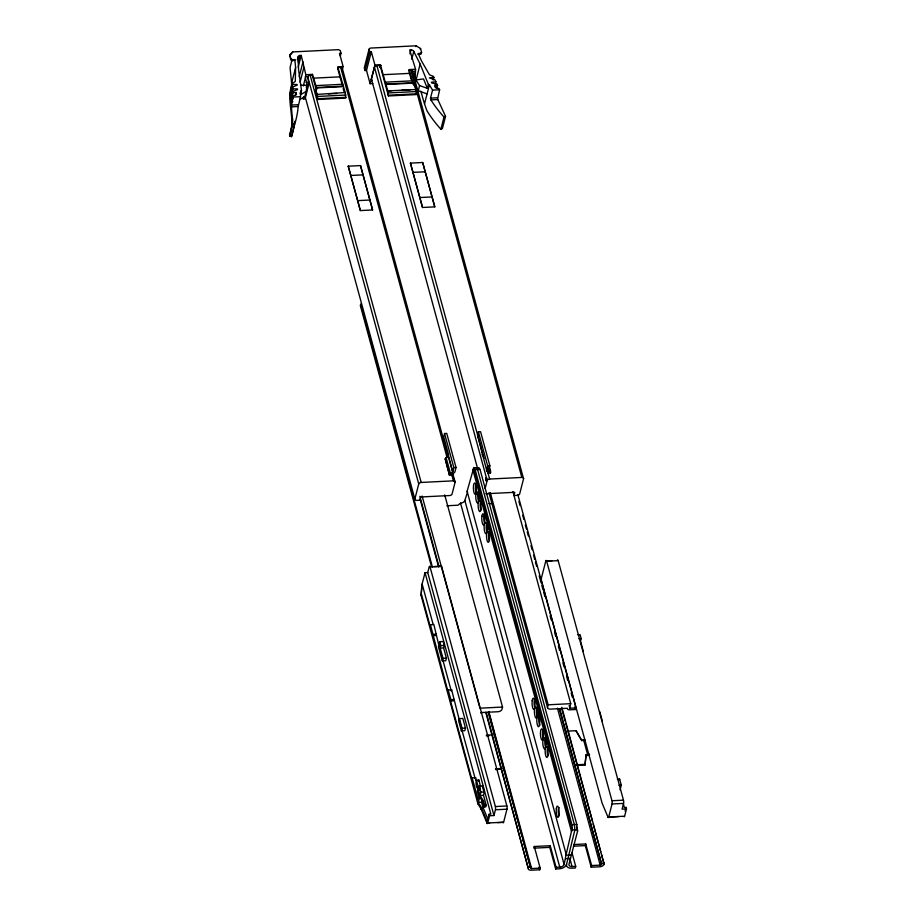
<?xml version="1.0" encoding="UTF-8"?>
<svg xmlns="http://www.w3.org/2000/svg" width="916" height="916" viewBox="0 0 916 916"><rect width="100%" height="100%" fill="white"/><g stroke="black" fill="none" stroke-linecap="round" stroke-linejoin="round"><path stroke-width="1.37" d="M291.437 90.146L291.597 83.219L290.074 67.532L292.147 59.437M340.317 55.91L341.004 53.231L340.283 50.586L338.542 49.659L292.731 51.926L289.845 54.994L290.887 58.842L292.181 59.746L294.849 59.609L295.616 67.555L295.296 81.398L292.341 83.493C285.311 100.508 296.269 119.046 289.605 136.095L291.494 136.644L294.62 124.462A147.419 108.867 14.4 0 0 298.169 106.508L300.517 96.661A147.419 108.867 14.4 0 0 300.723 91.165L301.524 90.707L298.616 70.108L297.998 57.17A2.542 1.878 14.4 0 1 299.979 55.464L301.204 55.407L305.852 74.711L305.417 77.803L307.009 84.512L306.322 87.192M315.699 89.299L317.096 94.417L345.229 92.527L345.79 98.081L317.795 99.478L315.356 90.547L315.699 89.299L316.81 89.241L316.467 87.524L312.493 74.391L305.852 74.711M345.229 92.527L337.695 66.834L343.111 66.559L339.504 53.3L341.004 53.231M391.945 90.707L387.743 90.913L380.346 64.704L374.919 64.979L370.11 83.711L372.823 83.574M387.743 90.913L415.738 89.516L414.341 84.398L413.242 84.455L408.937 69.593L415.578 69.261L409.704 50.014L410.929 49.945A2.542 1.878 14.4 0 1 413.78 51.422L420.146 64.074L428.39 84.398L427.371 88.36L419.585 85.577L415.875 79.932L423.547 78.925L427.371 88.36M487.587 823.335A2.29 0.595 87.2 0 1 486.969 823.152L481.186 809.114L477.946 803.916L421.108 595.457L421.681 587.007M421.108 595.457L422.127 584.042A2.29 0.595 87.2 0 1 422.184 583.755L425.035 572.672L427.726 572.546L429.215 566.775A2.29 0.595 87.2 0 1 430.062 567.004L441.581 566.432L506.892 805.966A2.29 0.595 87.2 0 1 506.972 809.194L503.628 822.213L487.701 823.003L489.568 815.755L489.144 814.221L490.861 814.141L425.035 572.672M578.168 765.421L585.003 765.078L586.068 754.795L587.66 754.715A2.416 1.5 -15.3 0 0 589.435 754.177M585.003 765.078L586.068 754.795M299.532 99.638L305.257 96.352L305.715 91.669M305.257 96.352L307.158 85.337L300.494 85.142M421.726 586.492L422.127 584.042L433.154 624.494M476.171 467.778L477.58 469.542L574.378 824.595L574.882 829.862L566.546 864.349A6.355 3.95 -15.3 0 1 559.344 868.803L555.668 868.986L556.104 867.326L559.779 867.143A3.813 2.37 -15.3 0 0 564.096 864.464L566.18 854.342L467.114 491.251L473.721 467.904L478.621 467.664L480.03 469.416L576.828 824.469L577.595 831.11L568.996 864.223A3.813 2.37 -15.3 0 0 572.031 866.536L575.706 866.353L572.019 852.842M428.39 84.398L429.421 84.764A147.419 108.867 14.4 0 0 432.57 90.1L430.497 98.138L430.886 99.913A147.419 108.867 14.4 0 0 443.997 117.042L440.871 129.225A147.419 108.867 14.4 0 1 426.97 110.847A177.143 161.296 45.4 0 1 424.532 103.794A177.475 161.594 45.4 0 1 421.177 92.069L420.788 91.211M364.992 70.532L369.801 51.8L371.312 51.72L366.503 70.452L364.992 70.532L364.27 67.887L369.079 49.155L370.27 48.079L416.082 45.8L420.547 48.502L421.589 52.338L420.833 53.357L418.165 53.483L421.692 61.28L429.444 74.734L433.44 76.475L433.886 77.436L429.341 77.883L435.02 79.875L435.901 81.787L431.367 82.222L431.688 82.932L437.035 84.226L437.573 85.371L434.539 85.669L435.489 87.707L439.062 88.566L439.611 89.757L437.596 99.065L445.542 116.321L442.417 128.503L440.871 129.225M485.629 477.957C486.419 486.991 486.03 471.694 486.877 480.511M293.383 95.814L291.059 104.859L290.784 101.607L293.109 92.55L296.223 92.539L296.395 94.623L293.383 95.814L291.357 105.34L292.731 123.912L289.605 136.095M317.795 99.478L317.234 93.924M415.864 89.024L416.425 94.577L388.43 95.962L387.869 90.409M294.849 59.609L294.631 60.445L291.964 60.571L290.681 59.666L289.845 54.994M290.681 59.666L290.887 58.842M292.731 51.926L289.628 55.83M291.964 60.571L292.181 59.746M297.334 59.78L297.998 57.17M291.597 83.219L295.616 67.555M292.433 84.467L290.109 93.524L290.315 96.008L292.639 86.951L297.15 85.177L297.093 84.455L292.433 84.467L292.341 83.493M298.307 61.99L299.979 55.464M298.204 67.086L301.204 55.407M292.799 88.898L290.475 97.955L290.693 100.439L293.017 91.382L297.528 89.608L297.46 88.875L292.799 88.898L292.639 86.951M299.2 76.635L302.978 61.922M295.559 95.127L296.223 92.539M300.093 82.154L303.872 67.441M300.059 93.776L300.723 91.165M301.524 90.707L300.505 94.669L306.585 91.188M303.322 85.967L305.417 77.803M303.906 96.592L303.219 99.272L305.028 98.962L308.818 84.203L307.81 76.589A2.164 1.34 -15.3 0 1 310.18 75.295L312.287 75.192L312.493 74.391M306.494 87.913L307.158 85.337M342.08 70.578L343.111 66.559M477.74 469.015L371.427 79.062L374.472 67.189A2.164 1.34 -15.3 0 1 376.923 65.677L381.125 65.471M379.659 67.383L380.346 64.704M409.921 53.861L410.929 49.945M411.765 59.254L413.78 51.422M415.875 46.624L416.082 45.8M420.33 49.327L420.547 48.502M414.891 81.799L415.578 69.261M414.444 75.066L415.143 72.341M417.948 54.319L420.616 54.181L420.833 53.357M421.589 52.338L420.616 54.181M415.211 82.509L415.875 79.932M420.146 64.074L416.127 79.738L414.215 75.948M427.074 93.901L418.269 90.741L419.585 85.577M424.532 103.794L429.421 84.764M432.764 79.131L433.44 76.475M433.222 80.024L433.886 77.436M435.237 84.375L435.901 81.787M436.371 86.814L437.035 84.226M436.909 87.959L437.573 85.371M452.87 473.881L455.126 482.148L452.08 494.022A2.164 1.34 -15.3 0 1 449.63 495.545L420.719 496.976L419.883 500.216L416.574 500.376A2.164 1.34 -15.3 0 1 414.856 499.071L418.738 483.957L307.73 76.818M444.546 433.508L443.699 436.829L448.668 455.08L446.149 457.702A2.92 1.821 -15.3 0 0 445.199 458.939L449.413 475.209L451.622 475.095L454.027 472.896A2.92 1.821 -15.3 0 0 454.977 471.648L456.042 467.504L446.756 433.405L444.546 433.508L453.844 467.607L452.722 471.877L450.466 473.549A2.92 1.821 -15.3 0 0 449.516 474.786L449.413 475.209M490.575 472.748A2.92 1.821 -15.3 0 0 490.243 471.568L488.8 470.08L489.877 465.82L480.579 431.722L478.37 431.837L477.522 435.157L486.934 471.259C490.3 475.862 492.11 471.614 488.778 466.141M439.119 646.352L433.852 624.563L430.417 624.735L430.096 626.017L421.429 594.221M564.096 864.464L464.847 500.468L467.469 492.258L467.114 491.251M461.057 726.823L451.645 689.828L448.21 690L447.89 691.282L430.417 624.735M478.621 467.664L478.873 469.026M439.749 641.681L438.455 646.73L442.325 660.917L445.76 660.745L446.413 658.192L443.607 647.921L444.249 645.437L443.184 641.509L439.749 641.681L440.825 645.608L440.184 648.093L442.978 658.364L442.325 660.917M478.37 431.837L487.667 465.923L486.602 470.08A2.92 1.821 -15.3 0 0 486.934 471.259M485.137 488.48L487.175 480.556L374.472 67.189M451.645 689.828L451.313 691.111L441.707 655.845M476.663 781.566L475.599 777.661L472.164 777.833L471.832 779.115L450.523 700.935L450.844 699.652L448.21 690M459.408 718.613L458.756 721.167L461.389 730.842L464.824 730.67L465.477 728.117L462.832 718.442L459.408 718.613L462.042 728.289L461.389 730.842M412.555 71.608L523.563 478.747L519.681 493.861A2.164 1.34 -15.3 0 1 517.242 495.373L513.933 495.533L514.758 492.304L485.846 493.747M475.599 777.661L475.267 778.943L461.801 729.56M480.11 789.363L477.82 789.477L477.385 791.172L478.976 797.023L478.209 800.012L472.164 777.833M479.721 796.977L483.03 802.267L484.289 806.893L485.881 806.813L486.259 805.37L483.499 795.283L484.346 791.985L482.686 785.882L479.251 786.043L480.293 791.905L479.411 795.328L477.82 789.477M444.718 494.915L502.552 707.06L502.002 709.236A3.561 2.21 -15.3 0 1 497.972 711.732L481.003 712.568A2.668 1.66 -15.3 0 1 480.717 713.095M477.946 803.916L480.923 792.157L479.251 786.043M482.686 785.882L483.728 791.733M488.411 820.347L483.087 807.626L481.667 802.427L482.251 800.149M481.129 809.194C482.927 805.954 473.904 801.076 481.667 802.427M483.03 802.267L483.396 800.824L480.099 795.535L483.499 795.283M552.199 560.661L545.799 560.981L541.471 577.824A2.29 0.595 87.2 0 0 541.562 581.053L602.098 803.103L607.972 817.129A2.29 0.595 87.2 0 0 608.579 817.324M484.289 806.893L484.656 805.439L483.396 800.824M489.144 814.221L487.232 821.709L481.461 807.923L481.186 809.114L481.404 807.706L483.087 807.626M489.568 815.755L493.976 815.526L495.453 809.767A2.29 0.595 87.2 0 0 495.373 806.538L430.062 567.004M490.289 492.648L548.134 704.805L547.573 706.969A3.561 2.21 -15.3 0 0 550.413 709.121L567.382 708.274A2.668 1.66 -15.3 0 0 569.523 709.808L575.649 709.511L576.038 708.011L517.815 494.491M577.824 634.822L580.114 634.708L581.179 638.624L580.538 641.12L583.332 651.39M556.104 867.326L550.207 845.708L534.28 846.498L540.177 868.116L539.742 869.776L531.165 870.2A3.813 2.37 -15.3 0 1 528.131 867.887L486.247 712.442M512.903 491.526L570.737 703.671L569.603 708.16L576.038 708.011M534.28 846.498L533.856 848.159L549.783 847.369L550.207 845.708M540.177 868.116L531.601 868.54A1.271 0.79 -15.3 0 1 530.582 867.773L488.697 712.316M576.027 730.716L581.82 740.655L576.027 730.716L566.809 731.174M473.721 467.904L475.129 469.668L571.928 824.721L572.431 829.988L571.458 831.419L566.18 854.342M575.706 866.353L575.282 868.013L571.607 868.196A6.355 3.95 -15.3 0 1 566.546 864.349M561.829 707.289L604.091 864.12A3.813 2.37 -15.3 0 1 599.785 866.788L591.209 867.212L585.313 845.605L585.736 843.945L573.794 844.541M591.209 867.212L591.633 865.551L585.736 843.945M545.799 560.981A2.29 0.595 87.2 0 1 546.657 561.21L611.957 800.744A2.29 0.595 87.2 0 1 612.048 803.973L608.705 816.992L624.632 816.202L626.487 808.942L626.075 807.42L624.357 807.5L623.235 803.366M619.342 780.123L619.617 779.069L617.327 779.184M619.617 779.069L621.277 785.184L620.063 789.924M591.633 865.551L600.209 865.128A1.271 0.79 -15.3 0 0 601.64 864.235L559.756 708.789M557.375 560.191A2.29 0.595 87.2 0 1 558.165 560.638L623.475 800.172A2.29 0.595 87.2 0 1 623.567 803.401L622.078 809.16L626.487 808.942M625.113 811.164L626.075 807.42M413.998 85.646L414.341 84.398M448.245 456.179L452.63 471.98M443.997 117.042L445.542 116.321M307.009 84.512L308.818 84.203M337.901 67.612L340.706 67.475A2.164 1.34 -15.3 0 1 342.424 68.78L447.981 455.973M408.719 70.406L410.837 70.292A2.164 1.34 -15.3 0 1 412.589 71.379L415.051 71.322M305.326 76.784L307.776 76.658M313.524 78.158L340.42 76.818M383.06 74.7L409.956 73.36M306.219 82.474L308.326 82.36M413.15 77.15L415.246 77.047M315.94 85.612L342.836 84.272M385.487 82.154L412.383 80.814M316.467 87.524L343.363 86.184M386.014 84.066L412.898 82.726M316.455 87.947L343.34 86.608M385.991 84.49L412.887 83.15M328.294 93.867L336.699 93.443M401.735 90.215L410.139 89.802M293.486 97.016L300.517 96.661M432.57 90.1L439.611 89.757M317.909 96.432L345.905 95.046M388.556 92.928L416.551 91.531M317.978 98.71L345.973 97.314M388.613 95.195L416.608 93.798M291.425 105.054L298.456 104.71M430.497 98.138L437.539 97.794M291.288 106.851L298.169 106.508M430.886 99.913L437.768 99.569M348.252 166.197L360.503 165.59L372.606 209.959L360.354 210.566L348.252 166.197L360.354 210.566M410.425 163.105L422.677 162.498L434.779 206.867L422.528 207.485L410.425 163.105L422.528 207.485M350.954 175.46L363.205 174.853M413.139 172.368L425.39 171.761M357.824 200.627L370.075 200.02M419.997 197.535L432.249 196.929M453.844 467.607L456.042 467.504M487.667 465.923L489.877 465.82M475.129 469.668L480.03 469.416M418.738 483.957A2.164 1.34 -15.3 0 1 421.177 482.446L453.409 480.843A2.164 1.34 -15.3 0 1 455.126 482.148M487.175 480.556A2.164 1.34 -15.3 0 1 489.625 479.045L521.845 477.442A2.164 1.34 -15.3 0 1 523.563 478.747M464.847 500.468A3.813 2.37 -15.3 0 1 460.53 503.136L458.011 505.208L446.836 505.769M488.926 503.674L491.72 503.537M434.333 566.523L440.722 566.202A2.29 0.595 87.2 0 1 441.581 566.432M546.657 561.21L558.165 560.638M433.05 634.387L436.485 634.216M432.73 635.67L436.153 635.498M440.825 645.608L444.249 645.437M578.889 638.738L581.179 638.624M440.184 648.093L443.607 647.921M442.978 658.364L446.413 658.192M450.844 699.652L454.279 699.481M450.523 700.935L453.947 700.763M502.552 707.06L479.95 708.183L422.116 496.037M548.134 704.805L570.737 703.671M462.042 728.289L465.477 728.117M486.35 735.17L492.934 734.85M486.362 735.914L489.098 735.777M582.015 739.91L583.606 739.83A2.416 1.5 -15.3 0 0 584.706 739.601M585.885 755.54L587.477 755.46A3.561 2.21 -15.3 0 0 589.606 754.921M495.51 768.787L502.094 768.455M575.981 764.791L585.198 764.333M495.522 769.52L500.995 769.257M476.377 780.134L478.209 786.844A4.443 1.168 87.2 0 1 476.503 786.592A4.443 1.168 87.2 0 1 476.377 780.134L478.828 780.008L480.66 786.718M480.923 792.157L484.346 791.985M618.987 785.298L621.277 785.184M484.656 805.439L486.259 805.37M495.373 806.538L506.892 805.966M611.957 800.744L623.475 800.172M495.453 809.767L506.972 809.194M612.048 803.973L623.567 803.401M486.969 823.152L489.625 823.015M497.594 822.625L502.895 822.362A2.29 0.595 87.2 0 0 503.514 822.545M607.972 817.129L618.586 816.603M571.928 824.721L576.828 824.469M572.431 829.988L577.332 829.736M573.37 846.201L585.313 845.605M565.962 855.201L570.863 854.96M565.573 858.716L570.473 858.475M528.372 866.96L530.822 866.845M601.881 863.307L604.331 863.193M453.855 479.068L454.531 481.232M290.784 101.607L292.857 101.607M292.731 123.912L294.62 124.462M416.036 87.352L418.269 90.741M441.913 127.427L442.417 128.503M599.762 711.629L602.407 721.316M410.643 69.593L521.845 477.442M409.074 71.677L411.158 79.326M518.937 501.487L520.059 505.621M522.692 515.273L523.815 519.406M525.326 524.914L526.448 529.047M527.204 531.795L528.326 535.929M530.959 545.57L532.082 549.703M533.581 555.222L534.715 559.355M535.459 562.103L536.593 566.237M539.215 575.878L541.093 582.771M541.848 585.53L542.97 589.664M543.726 592.412L544.848 596.545M550.115 615.827L551.237 619.96M554.615 632.361L555.749 636.494M558.371 646.135L559.504 650.268M562.882 662.669L564.004 666.802M566.638 676.443L567.76 680.577M571.149 692.977L572.271 697.11M574.904 706.751L575.649 709.511M583.606 739.83L587.66 754.715M422.677 162.498L434.779 206.867M569.157 705.56L569.912 708.32M561.68 708.549L565.058 720.938M565.813 723.686L592.457 821.434M593.213 824.194L600.713 851.731M601.468 854.479L604.091 864.12M559.229 708.663L601.64 864.235M557.42 708.183L600.209 865.128M380.243 65.906L388.43 95.962M488.663 466.565L490.472 473.16M487.575 469.965L488.297 472.599M487.541 470.629L488.262 473.274M376.923 65.677L483.98 458.378M486.614 468.019L489.625 479.045M371.312 51.72L374.919 64.979M369.079 49.155L369.801 51.8M488.972 492.774L547.562 707.679M576.462 826.976L577.595 831.11M366.503 70.452L370.11 83.711M473.629 468.259L572.34 830.343M472.748 469.335L571.458 831.419M569.775 858.258L572.031 866.536M448.451 455.916L452.779 471.763M460.53 503.136L559.779 867.143M340.706 67.475L447.019 457.428M451.519 473.961L453.409 480.843M446.149 457.702L450.466 473.549M445.199 458.939L449.516 474.786M337.592 68.024L342.435 85.783M343.179 88.52L344.301 92.619M549.783 847.369L555.668 868.986M360.503 165.59L372.606 209.959M539.009 867.074L539.742 869.776M488.812 711.595L531.601 868.54M488.171 712.201L521.948 836.102M522.704 838.861L530.582 867.773M312.287 75.192L316.455 90.489M485.72 712.316L528.131 867.887M309.986 74.597L421.177 482.446M419.849 496.323L439.004 566.58M420.169 499.346L438.581 566.844M305.165 96.718L414.856 499.071M432.444 567.153L360.709 304.032L360.332 305.52L431.31 565.882M427.726 572.546L493.976 815.526M478.083 786.787L478.793 789.397M412.704 72.593L413.036 76.017M293.017 91.382L293.109 92.55M294.242 125.217A147.419 108.867 14.4 0 1 291.494 136.644M294.78 121.324A147.419 108.867 14.4 0 1 294.437 123.923M292.685 118.462A145.037 107.103 14.4 0 1 289.513 135.007M548.18 755.643A4.008 1.042 87.2 0 1 547.173 750.845A4.008 1.042 87.2 0 1 548.295 747.857M546.463 746.792A4.008 1.042 87.2 0 1 544.951 744.365A4.008 1.042 87.2 0 1 545.455 739.223M535.413 707.713A4.008 1.042 87.2 0 1 534.085 703.122A4.008 1.042 87.2 0 1 535.368 700.03M489.522 540.509A4.008 1.042 87.2 0 1 488.526 535.7A4.008 1.042 87.2 0 1 489.648 532.723M484.976 523.311A4.008 1.042 87.2 0 1 483.808 518.422A4.008 1.042 87.2 0 1 485.091 515.628M481.312 509.869A4.008 1.042 87.2 0 1 480.144 504.968A4.008 1.042 87.2 0 1 481.427 502.174M478.621 500.938A4.008 1.042 87.2 0 1 477.786 496.632A4.008 1.042 87.2 0 1 478.576 493.255M476.767 492.579A4.008 1.042 87.2 0 1 475.519 489.545A4.008 1.042 87.2 0 1 475.919 484.908M487.804 531.658A4.008 1.042 87.2 0 1 486.293 529.23A4.008 1.042 87.2 0 1 486.797 524.089M539.971 725.003A4.008 1.042 87.2 0 1 538.791 720.411A4.008 1.042 87.2 0 1 539.913 717.125M538.207 715.774A4.008 1.042 87.2 0 1 536.57 713.633A4.008 1.042 87.2 0 1 537.234 708.389M543.635 738.456A4.008 1.042 87.2 0 1 542.467 733.865A4.008 1.042 87.2 0 1 543.589 730.567M559.241 815.549A4.008 1.042 87.2 0 1 558.233 811.049A4.008 1.042 87.2 0 1 559.184 807.66M546.383 743.987A4.008 1.042 87.2 0 1 546.36 740.964M538.184 714.411A4.008 1.042 87.2 0 1 537.978 710.232M487.804 529.448A4.008 1.042 87.2 0 1 487.781 525.315M479.526 499.277A4.008 1.042 87.2 0 1 479.331 495.098M479.469 787.714A4.443 1.168 87.2 0 1 479.286 787.394M478.621 781.062A4.443 1.168 87.2 0 1 478.828 780.008M585.038 740.243A3.561 2.21 -15.3 0 1 583.412 740.575M624.506 816.534A2.29 0.595 87.2 0 1 624.048 816.625M372.24 80.264A2.164 1.34 -15.3 0 1 371.427 79.062M482.606 455.412A2.92 1.821 -15.3 0 1 482.285 454.233M542.913 740.013A5.656 1.477 87.2 0 0 544.447 748.819A5.656 1.477 87.2 0 0 545.512 740.723A5.656 1.477 87.2 0 0 542.913 740.013M545.272 748.658A5.656 1.477 87.2 0 0 546.795 757.463A5.656 1.477 87.2 0 0 547.86 749.368A5.656 1.477 87.2 0 0 545.272 748.658M484.266 524.879A5.656 1.477 87.2 0 0 485.789 533.685A5.656 1.477 87.2 0 0 486.854 525.589A5.656 1.477 87.2 0 0 484.266 524.879M486.625 533.524A5.656 1.477 87.2 0 0 488.148 542.329A5.656 1.477 87.2 0 0 489.213 534.234A5.656 1.477 87.2 0 0 486.625 533.524M478.244 502.792A5.656 1.477 87.2 0 0 479.766 511.597A5.656 1.477 87.2 0 0 480.831 503.502A5.656 1.477 87.2 0 0 478.244 502.792M475.885 494.148A5.656 1.477 87.2 0 0 477.408 502.953A5.656 1.477 87.2 0 0 478.473 494.858A5.656 1.477 87.2 0 0 475.885 494.148M473.526 485.503A5.656 1.477 87.2 0 0 475.049 494.308A5.656 1.477 87.2 0 0 476.114 486.213A5.656 1.477 87.2 0 0 473.526 485.503M481.908 516.235A5.656 1.477 87.2 0 0 483.43 525.04A5.656 1.477 87.2 0 0 484.495 516.945A5.656 1.477 87.2 0 0 481.908 516.235M536.89 717.926A5.656 1.477 87.2 0 0 538.425 726.732A5.656 1.477 87.2 0 0 539.49 718.636A5.656 1.477 87.2 0 0 536.89 717.926M532.185 700.637A5.656 1.477 87.2 0 0 533.707 709.442A5.656 1.477 87.2 0 0 534.772 701.347A5.656 1.477 87.2 0 0 532.185 700.637M534.543 709.282A5.656 1.477 87.2 0 0 536.066 718.087A5.656 1.477 87.2 0 0 537.131 709.992A5.656 1.477 87.2 0 0 534.543 709.282M540.566 731.369A5.656 1.477 87.2 0 0 542.089 740.174A5.656 1.477 87.2 0 0 543.154 732.079A5.656 1.477 87.2 0 0 540.566 731.369M556.333 808.565A5.656 1.477 87.2 0 0 557.855 817.37A5.656 1.477 87.2 0 0 558.92 809.275A5.656 1.477 87.2 0 0 556.333 808.565"/></g></svg>
